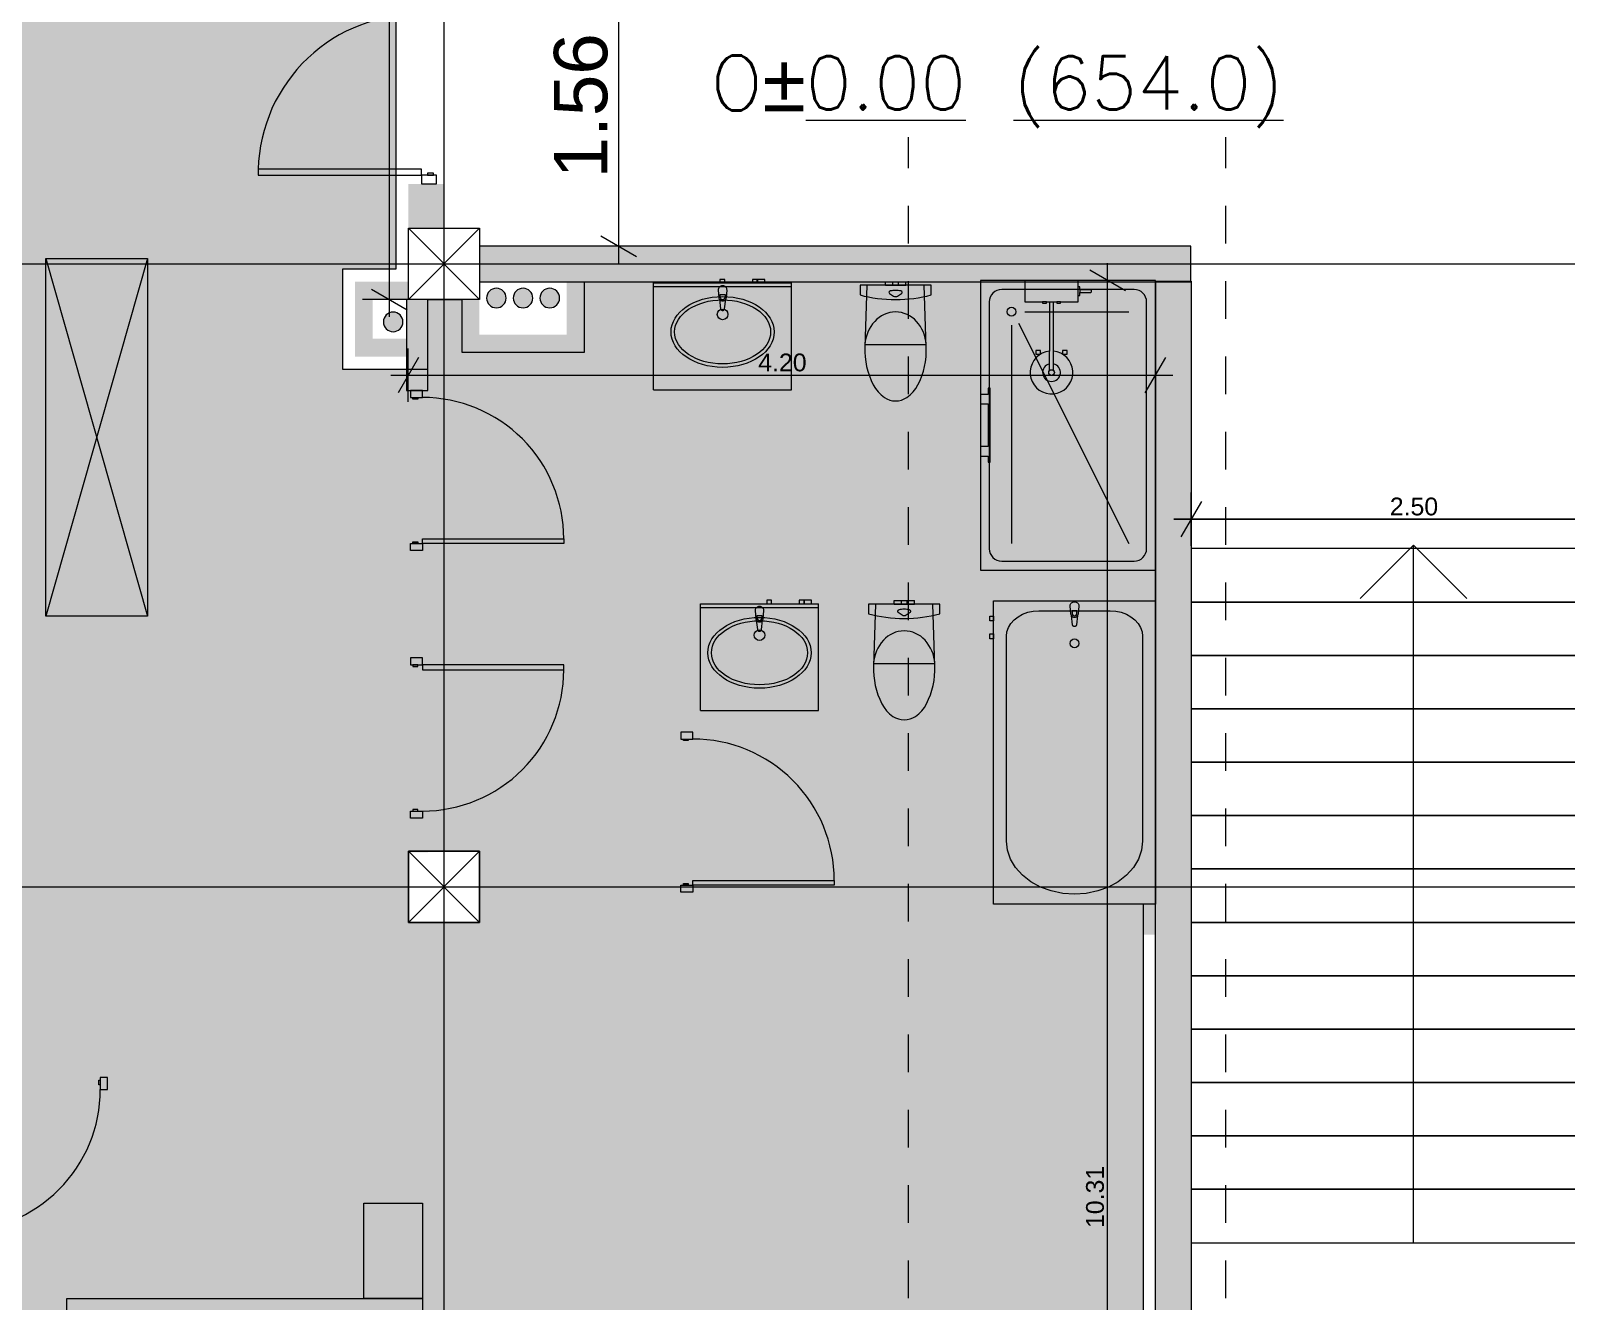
# Model space of a CAD drawing. Header units: millimetres. Extents: x 475616349 to 476941521, y 4620115302 to 4621446928.
# Drawn here: x 476502384 to 476511016, y 4620386934 to 4620394074 of the extents above; entities that cross this region are included whole.
import ezdxf

# ---------------------------------------------------------------- set-up
doc = ezdxf.new("R2010")
doc.units = ezdxf.units.MM
doc.header["$MEASUREMENT"] = 0
doc.set_wipeout_variables(frame=1)
doc.linetypes.add('Dashed', pattern=[423.333333, 211.666667, -211.666667])
doc.linetypes.add('Wipeout_Contour', pattern=[1000, 0, -1000])
for name, color, linetype, lineweight in [('2D Drafting - General_Pen_No__1_Pen_No__7', 7, 'Continuous', 0), ('2D Drafting - General_Pen_No__1_Pen_No__7_Pen_No__7', 7, 'Continuous', 0), ('2D Drafting - General_Pen_No__250_Pen_No__7_Pen_No__250', 7, 'Continuous', 0), ('2D Drafting - General_Pen_No__250_Pen_No__7_Pen_No__7', 7, 'Continuous', 0), ('2D Drafting - General_Pen_No__7_Pen_No__7_Pen_No__7', 7, 'Continuous', 0), ('Doors_Pen_No__7_Pen_No__7_Pen_No__7', 7, 'Continuous', 0), ('G-Anno-Nplt_Pen_No__151', 151, 'Continuous', 0), ('G-Anno-Nplt_Pen_No__4', 7, 'Continuous', 0), ('gegmebi_Pen_No__7_Pen_No__7', 7, 'Continuous', 0), ('New_._Pen_No__1', 1, 'Continuous', 0), ('New_0_Pen_No__7', 7, 'Continuous', 0), ('New_2D Drafting - General_Pen_No__250_Pen_No__7_Pen_No__250', 7, 'Continuous', 0), ('New_2D Drafting - General_Pen_No__250_Pen_No__7_Pen_No__7', 7, 'Continuous', 0), ('New_New_0_Pen_No__41_Pen_No__7', 7, 'Continuous', 0), ('New_New_Interior - Furniture _Pen_No__41_Pen_No__7', 7, 'Continuous', 0), ('New_shenobebi_Pen_No__1', 1, 'Continuous', 0), ('New_shenobebi_Pen_No__7', 7, 'Continuous', 0), ('shaxtebi da milebi_Pen_No__1_Pen_No__1_Pen_No__1', 1, 'Continuous', 0), ('zoma_Pen_No__4', 7, 'Continuous', 0), ('zoma_Pen_No__5_Pen_No__5', 5, 'Continuous', 0)]:
    doc.layers.add(name, color=color, linetype=linetype, lineweight=lineweight)
doc.layers.add('shaxtebi da milebi_Pen_No__5_Pen_No__5_Pen_No__252', color=7, linetype='Continuous', lineweight=0, true_color=0x666666)
doc.layers.add('zoma', color=7, linetype='Continuous')
doc.styles.add('GENERATED_STYLE_2', font='arial.ttf')
doc.dimstyles.new('GENERATED_STYLE__38', dxfattribs={"dimtxt": 300, "dimasz": 152, "dimexe": 0.18, "dimexo": 3, "dimgap": 0.09, "dimtad": 1, "dimlfac": 0.001, "dimzin": 0, "dimdsep": 46, "dimtxsty": 'GENERATED_STYLE_2', "dimblk": 'ARROWHEAD_2', "dimblk1": 'ARROWHEAD_2', "dimblk2": 'ARROWHEAD_2', "dimcen": 0.09, "dimclrd": 7, "dimclre": 7, "dimclrt": 7, "dimadec": 0, "dimazin": 0, "dimtfac": 1, "dimtdec": 4, "dimtmove": 0, "dimatfit": 3, "dimfxl": 1, "dimtolj": 1, "dimtzin": 0, "dimarcsym": 0})
doc.dimstyles.new('GENERATED_STYLE__41', dxfattribs={"dimtxt": 100, "dimasz": 152, "dimexe": 0.18, "dimexo": 3, "dimgap": 0.09, "dimtad": 1, "dimtih": 1, "dimtoh": 1, "dimlfac": 0.001, "dimzin": 0, "dimdsep": 46, "dimtxsty": 'GENERATED_STYLE_2', "dimblk": 'ARROWHEAD_2', "dimblk1": 'ARROWHEAD_2', "dimblk2": 'ARROWHEAD_2', "dimcen": 0.09, "dimclrd": 7, "dimclre": 7, "dimclrt": 7, "dimadec": 0, "dimazin": 0, "dimtfac": 1, "dimtdec": 4, "dimtmove": 0, "dimatfit": 3, "dimfxl": 1, "dimtolj": 1, "dimtzin": 0, "dimarcsym": 0})
doc.dimstyles.new('GENERATED_STYLE__43', dxfattribs={"dimtxt": 100, "dimasz": 152, "dimexe": 0.18, "dimexo": 3, "dimgap": 0.09, "dimtad": 1, "dimlfac": 0.001, "dimzin": 0, "dimdsep": 46, "dimtxsty": 'GENERATED_STYLE_2', "dimblk": 'ARROWHEAD_2', "dimblk1": 'ARROWHEAD_2', "dimblk2": 'ARROWHEAD_2', "dimcen": 0.09, "dimclrd": 7, "dimclre": 7, "dimclrt": 7, "dimadec": 0, "dimazin": 0, "dimtfac": 1, "dimtdec": 4, "dimtmove": 0, "dimatfit": 3, "dimfxl": 1, "dimtolj": 1, "dimtzin": 0, "dimarcsym": 0})

# ---------------------------------------------------------------- blocks, each defined once
blk = doc.blocks.new('*D1862', base_point=(476577134.1, 4620325125.7))
at = {"layer": 'zoma_Pen_No__4', "color": 7, "linetype": 'Continuous', "lineweight": 0, "transparency": 16777216}
for p, q in [((476505689.6, 4620394423.5), (476505689.6, 4620394521.3)), ((476505789.6, 4620394365.7), (476505589.6, 4620394481.2)), ((476505839.6, 4620394423.5), (476505539.6, 4620394423.5)), ((476505689.6, 4620392863.5), (476505689.6, 4620394423.5)), ((476505589.6, 4620392921.2), (476505789.6, 4620392805.7)), ((476505839.6, 4620392863.5), (476505539.6, 4620392863.5)), ((476505689.6, 4620392765.7), (476505689.6, 4620392863.5))]:
    blk.add_line(p, q, dxfattribs=at)
at = {"layer": 'zoma_Pen_No__4', "color": 7, "lineweight": 0, "transparency": 16777216, "insert": (476505629.6, 4620393244.4), "char_height": 300, "attachment_point": 7, "rotation": 90, "style": 'GENERATED_STYLE_2'}
blk.add_mtext('\\A1;{\\pql;\\fArial CYR|b0|i0|c204|p34;1.56}', dxfattribs=at)
blk = doc.blocks.new('ARROWHEAD_2')
at = {"color": 0, "linetype": 'Continuous', "lineweight": 0}
for p, q in [((-0.378, -0.655), (0.378, 0.655)), ((0, 0), (-1, 0))]:
    blk.add_line(p, q, dxfattribs=at)
blk = doc.blocks.new('*D1863', base_point=(476577134.1, 4620325125.7))
at = {"layer": 'zoma_Pen_No__4', "color": 7, "linetype": 'Continuous', "lineweight": 0, "transparency": 16777216}
for p, q in [((476508964.9, 4620391429.1), (476508849.4, 4620391229.1)), ((476508907.1, 4620391179.1), (476508907.1, 4620391479.1)), ((476511349.4, 4620391229.1), (476511464.9, 4620391429.1)), ((476511407.1, 4620391179.1), (476511407.1, 4620391479.1)), ((476508809.3, 4620391329.1), (476508907.1, 4620391329.1)), ((476508907.1, 4620391329.1), (476511407.1, 4620391329.1)), ((476511407.1, 4620391329.1), (476511504.9, 4620391329.1))]:
    blk.add_line(p, q, dxfattribs=at)
at = {"layer": 'zoma_Pen_No__4', "color": 7, "lineweight": 0, "transparency": 16777216, "insert": (476510024.1, 4620391349.1), "char_height": 100, "attachment_point": 7, "style": 'GENERATED_STYLE_2'}
blk.add_mtext('\\A1;{\\pql;\\fArial CYR|b0|i0|c204|p34;2.50}', dxfattribs=at)
blk = doc.blocks.new('*D1879', base_point=(476577134.1, 4620325125.7))
at = {"layer": 'zoma_Pen_No__4', "color": 7, "linetype": 'Continuous', "lineweight": 0, "transparency": 16777216}
for p, q in [((476531324.7, 4620394423.5), (476531324.7, 4620394521.3)), ((476531424.7, 4620394365.7), (476531224.7, 4620394481.2)), ((476531474.7, 4620394423.5), (476531174.7, 4620394423.5)), ((476531324.7, 4620392863.5), (476531324.7, 4620394423.5)), ((476531224.7, 4620392921.2), (476531424.7, 4620392805.7)), ((476531474.7, 4620392863.5), (476531174.7, 4620392863.5)), ((476531324.7, 4620392765.7), (476531324.7, 4620392863.5))]:
    blk.add_line(p, q, dxfattribs=at)
at = {"layer": 'zoma_Pen_No__4', "color": 7, "lineweight": 0, "transparency": 16777216, "insert": (476531264.7, 4620393244.4), "char_height": 300, "attachment_point": 7, "rotation": 90, "style": 'GENERATED_STYLE_2'}
blk.add_mtext('\\A1;{\\pql;\\fArial CYR|b0|i0|c204|p34;1.56}', dxfattribs=at)
blk = doc.blocks.new('*D1880', base_point=(476577134.1, 4620325125.7))
at = {"layer": 'zoma_Pen_No__4', "color": 7, "linetype": 'Continuous', "lineweight": 0, "transparency": 16777216}
for p, q in [((476508964.9, 4620391429.1), (476508849.4, 4620391229.1)), ((476508907.1, 4620391479.1), (476508907.1, 4620391179.1)), ((476511349.4, 4620391229.1), (476511464.9, 4620391429.1)), ((476511407.1, 4620391479.1), (476511407.1, 4620391179.1)), ((476508907.1, 4620391329.1), (476508809.3, 4620391329.1)), ((476511407.1, 4620391329.1), (476508907.1, 4620391329.1)), ((476511504.9, 4620391329.1), (476511407.1, 4620391329.1))]:
    blk.add_line(p, q, dxfattribs=at)
at = {"layer": 'zoma_Pen_No__4', "color": 7, "lineweight": 0, "transparency": 16777216, "insert": (476510024.1, 4620391349.1), "char_height": 100, "attachment_point": 7, "style": 'GENERATED_STYLE_2'}
blk.add_mtext('\\A1;{\\pql;\\fArial CYR|b0|i0|c204|p34;2.50}', dxfattribs=at)
blk = doc.blocks.new('*D1902', base_point=(476577134.1, 4620325125.7))
at = {"layer": 'zoma_Pen_No__4', "color": 7, "linetype": 'Continuous', "lineweight": 0, "transparency": 16777216}
for p, q in [((476508538.2, 4620392612.4), (476508338.2, 4620392727.9)), ((476508438.2, 4620392670.2), (476508438.2, 4620392768)), ((476508588.2, 4620392670.2), (476508288.2, 4620392670.2)), ((476508438.2, 4620382363.5), (476508438.2, 4620392670.2)), ((476508588.2, 4620382363.5), (476508288.2, 4620382363.5)), ((476508338.2, 4620382421.2), (476508538.2, 4620382305.7)), ((476508438.2, 4620382265.7), (476508438.2, 4620382363.5))]:
    blk.add_line(p, q, dxfattribs=at)
at = {"layer": 'zoma_Pen_No__4', "color": 7, "lineweight": 0, "transparency": 16777216, "insert": (476508418.2, 4620387345.9), "char_height": 100, "attachment_point": 7, "rotation": 90, "style": 'GENERATED_STYLE_2'}
blk.add_mtext('\\A1;{\\pql;\\fArial CYR|b0|i0|c204|p34;10.31}', dxfattribs=at)
blk = doc.blocks.new('*D1903', base_point=(476577134.1, 4620325125.7))
at = {"layer": 'zoma_Pen_No__4', "color": 7, "linetype": 'Continuous', "lineweight": 0, "transparency": 16777216}
for p, q in [((476504507.1, 4620391988.5), (476504507.1, 4620392288.5)), ((476508707.1, 4620391988.5), (476508707.1, 4620392288.5)), ((476504564.9, 4620392238.5), (476504449.4, 4620392038.5)), ((476508649.4, 4620392038.5), (476508764.9, 4620392238.5)), ((476504409.3, 4620392138.5), (476504507.1, 4620392138.5)), ((476504507.1, 4620392138.5), (476508707.1, 4620392138.5)), ((476508707.1, 4620392138.5), (476508804.9, 4620392138.5))]:
    blk.add_line(p, q, dxfattribs=at)
at = {"layer": 'zoma_Pen_No__4', "color": 7, "lineweight": 0, "transparency": 16777216, "insert": (476506474.1, 4620392158.5), "char_height": 100, "attachment_point": 7, "style": 'GENERATED_STYLE_2'}
blk.add_mtext('\\A1;{\\pql;\\fArial CYR|b0|i0|c204|p34;4.20}', dxfattribs=at)
blk = doc.blocks.new('*D1904', base_point=(476577134.1, 4620325125.7))
at = {"layer": 'zoma_Pen_No__4', "color": 7, "linetype": 'Continuous', "lineweight": 0, "transparency": 16777216}
for p, q in [((476504500.4, 4620399605.7), (476504300.4, 4620399721.2)), ((476504400.4, 4620399663.5), (476504400.4, 4620399761.3)), ((476504550.4, 4620399663.5), (476504250.4, 4620399663.5)), ((476504400.4, 4620392563.5), (476504400.4, 4620399663.5)), ((476504300.4, 4620392621.2), (476504500.4, 4620392505.7)), ((476504550.4, 4620392563.5), (476504250.4, 4620392563.5)), ((476504400.4, 4620392465.7), (476504400.4, 4620392563.5))]:
    blk.add_line(p, q, dxfattribs=at)
at = {"layer": 'zoma_Pen_No__4', "color": 7, "lineweight": 0, "transparency": 16777216, "insert": (476504380.4, 4620395980.4), "char_height": 100, "attachment_point": 7, "rotation": 90, "style": 'GENERATED_STYLE_2'}
blk.add_mtext('\\A1;{\\pql;\\fArial CYR|b0|i0|c204|p34;7.10}', dxfattribs=at)

msp = doc.modelspace()

# ---------------------------------------------------------------- hatches: boundary and pattern name
at = {"layer": '2D Drafting - General_Pen_No__250_Pen_No__7_Pen_No__7', "linetype": 'Continuous', "lineweight": 0}
for points in [[(476504507.131, 4620393213.476), (476504707.131, 4620393213.476), (476504707.131, 4620392963.476), (476504507.131, 4620392963.476)], [(476508906.341, 4620392663.476), (476508906.341, 4620392863.476), (476504907.131, 4620392863.476), (476504907.131, 4620392663.476)], [(476504207.131, 4620392663.476), (476504507.131, 4620392663.476), (476504507.131, 4620392563.476), (476504307.131, 4620392563.476), (476504307.131, 4620392342.646), (476504507.482, 4620392342.646), (476504507.482, 4620392563.476), (476504607.131, 4620392563.476), (476504607.131, 4620392342.646), (476504607.131, 4620392242.458), (476504207.131, 4620392242.458)], [(476504807.398, 4620392366.734), (476504807.398, 4620392563.476), (476504907.131, 4620392563.476), (476504907.131, 4620392366.734), (476505397.131, 4620392366.734), (476505397.131, 4620392666.734), (476505497.319, 4620392666.734), (476505497.319, 4620392266.734), (476504807.398, 4620392266.734)], [(476508707.131, 4620382363.476), (476508707.131, 4620392666.734), (476508907.131, 4620392666.734), (476508907.131, 4620382363.476)], [(476504617.13, 4620390549.53), (476504497.13, 4620390549.53), (476504497.13, 4620391152.538), (476504617.13, 4620391152.538)]]:
    msp.add_hatch(color=7, dxfattribs=at).paths.add_polyline_path(points)
at = {"layer": 'G-Anno-Nplt_Pen_No__151', "linetype": 'Continuous', "lineweight": 0, "true_color": 0x1f2f3f}
h = msp.add_hatch(color=169, dxfattribs=at)
h.paths.add_polyline_path([(476497807.131, 4620388623.288), (476497877.131, 4620388623.288), (476498207.131, 4620388623.288), (476498207.131, 4620389163.476), (476498007.131, 4620389163.476), (476498007.131, 4620389533.476), (476497877.131, 4620389533.476), (476497877.131, 4620391557.784), (476497877.131, 4620392493.476), (476498077.131, 4620392493.476), (476498077.131, 4620392793.476), (476498277.131, 4620392793.476), (476498277.131, 4620393473.664), (476497877.131, 4620393473.664), (476497877.131, 4620399393.476), (476498077.131, 4620399393.476), (476498077.131, 4620399593.476), (476504437.13, 4620399593.476), (476504437.13, 4620392733.476), (476504137.131, 4620392733.476), (476504137.131, 4620392172.458), (476504617.13, 4620392172.458), (476504617.13, 4620392493.476), (476504617.13, 4620392563.476), (476504807.398, 4620392563.476), (476504807.398, 4620392493.476), (476504807.398, 4620392266.734), (476505497.319, 4620392266.734), (476505497.319, 4620392663.476), (476508707.131, 4620392663.476), (476508707.131, 4620389165.316), (476508637.131, 4620389165.316), (476508637.131, 4620382633.476), (476508637.131, 4620382433.534), (476504977.131, 4620382433.534), (476504977.131, 4620382633.476), (476504777.131, 4620382633.476), (476504777.131, 4620384033.472), (476497877.131, 4620384033.472), (476497877.131, 4620387635.125), (476497807.131, 4620387635.125)])
h.paths.add_polyline_path([(476504507.131, 4620389463.476), (476504507.131, 4620389063.476), (476504907.131, 4620389063.476), (476504907.131, 4620389463.476)], flags=0)
at = {"layer": 'New_2D Drafting - General_Pen_No__250_Pen_No__7_Pen_No__7', "linetype": 'Continuous', "lineweight": 0}
for points in [[(476500730.184, 4620392913.476), (476498007.131, 4620392913.476), (476498007.131, 4620392793.476), (476503041.852, 4620392793.476), (476503041.852, 4620392913.476)], [(476502350.054, 4620390784.316), (476502350.054, 4620392793.476), (476502470.054, 4620392793.476), (476502470.054, 4620390784.316), (476502549.038, 4620390784.316), (476503045.192, 4620390784.316), (476503045.192, 4620390660.856), (476502549.038, 4620390660.856), (476501842.85, 4620390660.856), (476501842.85, 4620390550.856), (476501723.034, 4620390550.856), (476501723.034, 4620390660.856), (476501723.034, 4620390784.316)], [(476504497.13, 4620392052.538), (476504617.13, 4620392052.538), (476504617.13, 4620392563.476), (476504497.13, 4620392563.476)], [(476504607.13, 4620391043.401), (476508707.131, 4620391043.401), (476508707.131, 4620390873.401), (476504607.13, 4620390873.401)], [(476505978.671, 4620390873.401), (476506148.671, 4620390873.401), (476506148.671, 4620390133.233), (476505978.671, 4620390133.233)], [(476504497.13, 4620389456.574), (476504617.13, 4620389456.574), (476504617.13, 4620389649.53), (476504497.13, 4620389649.53)], [(476502936.926, 4620388223.075), (476502815.146, 4620388223.075), (476502815.146, 4620388103.075), (476502936.926, 4620388103.075), (476503056.926, 4620388103.075), (476503056.926, 4620389343.476), (476504507.131, 4620389343.476), (476504507.131, 4620389463.476), (476502936.926, 4620389463.476), (476502936.926, 4620389343.476)], [(476505977.12, 4620389233.233), (476506148.671, 4620389233.233), (476506148.671, 4620389165.315), (476508707.131, 4620389165.315), (476508707.131, 4620388995.315), (476506148.671, 4620388995.315), (476505977.12, 4620388995.315)], [(476504706.939, 4620389063.476), (476504586.939, 4620389063.476), (476504586.939, 4620383963.472), (476504706.939, 4620383963.472)]]:
    msp.add_hatch(color=7, dxfattribs=at).paths.add_polyline_path(points)
at = {"layer": 'shaxtebi da milebi_Pen_No__1_Pen_No__1_Pen_No__1', "linetype": 'Continuous', "lineweight": 0}
for points in [[(476505057.131, 4620392571.734, -1), (476504947.131, 4620392571.734, -1)], [(476504422.007, 4620392382.646, -1), (476504422.007, 4620392492.646, -1)]]:
    msp.add_hatch(color=1, dxfattribs=at).paths.add_polyline_path(points)
at = {"layer": 'shaxtebi da milebi_Pen_No__5_Pen_No__5_Pen_No__252', "linetype": 'Continuous', "lineweight": 0, "true_color": 0x666666}
for points in [[(476505207.131, 4620392571.734, 1), (476505097.131, 4620392571.734, 1)], [(476505357.131, 4620392571.734, 1), (476505247.131, 4620392571.734, 1)]]:
    msp.add_hatch(color=251, dxfattribs=at).paths.add_polyline_path(points)

# ---------------------------------------------------------------- linework, layer by layer
at = {"layer": '2D Drafting - General_Pen_No__1_Pen_No__7', "color": 7, "linetype": 'Continuous', "lineweight": 0}
for p, q in [((476504507.131, 4620392563.476), (476504907.131, 4620392963.476)), ((476504907.131, 4620392563.476), (476504507.131, 4620392963.476)), ((476504507.131, 4620389063.476), (476504907.131, 4620389463.476)), ((476504907.131, 4620389063.476), (476504507.131, 4620389463.476))]:
    msp.add_line(p, q, dxfattribs=at)
at = {"layer": '2D Drafting - General_Pen_No__1_Pen_No__7', "color": 7, "linetype": 'Continuous', "lineweight": 0, "flags": 128}
for points in [[(476504907.131, 4620392563.476), (476504507.131, 4620392563.476), (476504507.131, 4620392963.476), (476504907.131, 4620392963.476)], [(476504907.131, 4620389063.476), (476504507.131, 4620389063.476), (476504507.131, 4620389463.476), (476504907.131, 4620389463.476)]]:
    msp.add_lwpolyline(points, close=True, dxfattribs=at)
at = {"layer": '2D Drafting - General_Pen_No__1_Pen_No__7_Pen_No__7', "color": 7, "linetype": 'Continuous', "lineweight": 0}
msp.add_arc((476504556.099, 4620393271.198), 893.239, 88.396194, 178.396194, dxfattribs=at)
at = {"layer": '2D Drafting - General_Pen_No__250_Pen_No__7_Pen_No__250', "color": 7, "linetype": 'Continuous', "lineweight": 0, "flags": 128}
msp.add_lwpolyline([(476508707.131, 4620382363.476), (476508707.131, 4620392666.734), (476508907.131, 4620392666.734), (476508907.131, 4620382363.476)], close=True, dxfattribs=at)
at = {"layer": '2D Drafting - General_Pen_No__250_Pen_No__7_Pen_No__7', "color": 7, "linetype": 'Continuous', "lineweight": 0, "flags": 128}
msp.add_lwpolyline([(476508906.341, 4620392663.476), (476508906.341, 4620392863.476), (476504907.131, 4620392863.476), (476504907.131, 4620392663.476)], close=True, dxfattribs=at)
at = {"layer": '2D Drafting - General_Pen_No__7_Pen_No__7_Pen_No__7', "color": 7, "linetype": 'Continuous', "lineweight": 0}
for centre, start, end in [((476504586.48, 4620391218.716), 359.9985136, 90.0001951), ((476504586.48, 4620390483.352), 269.9998049, 0.0014864), ((476506106.953, 4620389299.41), 359.9985136, 90.0001951), ((476501981.322, 4620388123.61), 269.9985136, 0.0001951)]:
    msp.add_arc(centre, 794.311, start, end, dxfattribs=at)
at = {"layer": 'Doors_Pen_No__7_Pen_No__7_Pen_No__7', "color": 7, "linetype": 'Continuous', "lineweight": 0, "flags": 128}
for points in [[(476504581.099, 4620393262.865), (476504581.099, 4620393296.198), (476503663.211, 4620393296.198), (476503663.211, 4620393262.865)], [(476504665.766, 4620393213.476), (476504665.766, 4620393262.865), (476504581.099, 4620393262.865), (476504581.099, 4620393213.476)], [(476504647.766, 4620393262.865), (476504647.766, 4620393273.976), (476504614.433, 4620393273.976), (476504614.433, 4620393262.865)], [(476504518.745, 4620392052.54), (476504518.744, 4620392013.029), (476504586.477, 4620392013.027), (476504586.479, 4620392052.538)], [(476504533.144, 4620392004.14), (476504533.144, 4620392013.029), (476504559.811, 4620392013.028), (476504559.811, 4620392004.139)], [(476504518.745, 4620391152.54), (476504518.746, 4620391192.051), (476504586.479, 4620391192.049), (476504586.478, 4620391152.538)], [(476504533.146, 4620391192.051), (476504533.146, 4620391200.94), (476504559.813, 4620391200.939), (476504559.813, 4620391192.05)], [(476504586.479, 4620391192.049), (476504586.48, 4620391218.716), (476505380.791, 4620391218.695), (476505380.791, 4620391192.029)], [(476504518.745, 4620390549.528), (476504518.746, 4620390510.017), (476504586.479, 4620390510.019), (476504586.478, 4620390549.53)], [(476504533.146, 4620390510.017), (476504533.146, 4620390501.128), (476504559.813, 4620390501.129), (476504559.813, 4620390510.018)], [(476504586.479, 4620390510.019), (476504586.48, 4620390483.352), (476505380.791, 4620390483.373), (476505380.791, 4620390510.039)], [(476506039.218, 4620390133.234), (476506039.217, 4620390093.723), (476506106.95, 4620390093.722), (476506106.951, 4620390133.233)], [(476506053.617, 4620390084.834), (476506053.617, 4620390093.723), (476506080.283, 4620390093.722), (476506080.283, 4620390084.833)], [(476504518.745, 4620389649.528), (476504518.744, 4620389689.039), (476504586.477, 4620389689.041), (476504586.479, 4620389649.53)], [(476504533.144, 4620389697.928), (476504533.144, 4620389689.04), (476504559.811, 4620389689.04), (476504559.811, 4620389697.929)], [(476506039.218, 4620389233.234), (476506039.219, 4620389272.745), (476506106.952, 4620389272.744), (476506106.951, 4620389233.233)], [(476506053.619, 4620389272.745), (476506053.619, 4620389281.634), (476506080.286, 4620389281.633), (476506080.285, 4620389272.744)], [(476506106.952, 4620389272.744), (476506106.953, 4620389299.41), (476506901.264, 4620389299.39), (476506901.263, 4620389272.723)], [(476502766.746, 4620388176.946), (476502775.635, 4620388176.946), (476502775.634, 4620388150.279), (476502766.745, 4620388150.28)], [(476502815.146, 4620388191.345), (476502775.635, 4620388191.346), (476502775.633, 4620388123.613), (476502815.144, 4620388123.612)]]:
    msp.add_lwpolyline(points, close=True, dxfattribs=at)
at = {"layer": 'G-Anno-Nplt_Pen_No__4', "color": 7, "linetype": 'Continuous', "lineweight": 0, "flags": 128}
msp.add_lwpolyline([(476504437.13, 4620399593.476), (476504437.13, 4620392733.476), (476504137.131, 4620392733.476), (476504137.131, 4620392172.458), (476504617.13, 4620392172.458), (476504617.13, 4620392493.476), (476504617.13, 4620392563.476), (476504807.398, 4620392563.476), (476504807.398, 4620392493.476), (476504807.398, 4620392266.734), (476505497.319, 4620392266.734), (476505497.319, 4620392663.476), (476508707.131, 4620392663.476), (476508707.131, 4620389165.316), (476508637.131, 4620389165.316), (476508637.131, 4620382633.476), (476508637.131, 4620382433.534), (476504977.131, 4620382433.534), (476504977.131, 4620382633.476), (476504777.131, 4620382633.476), (476504777.131, 4620384033.472), (476497877.131, 4620384033.472)], dxfattribs=at)
msp.add_lwpolyline([(476504507.131, 4620389463.476), (476504507.131, 4620389063.476), (476504907.131, 4620389063.476), (476504907.131, 4620389463.476)], close=True, dxfattribs=at)
at = {"layer": 'gegmebi_Pen_No__7_Pen_No__7', "color": 7, "linetype": 'Continuous', "lineweight": 0, "flags": 128}
for points in [[(476510157.131, 4620387263.475), (476510157.131, 4620391183.475), (476509857.131, 4620390883.475)], [(476510157.131, 4620391183.475), (476510457.131, 4620390883.475)]]:
    msp.add_lwpolyline(points, dxfattribs=at)
at = {"layer": 'New_0_Pen_No__7', "color": 7, "linetype": 'Continuous', "lineweight": 0}
msp.add_lwpolyline([(476502470.054, 4620390784.316), (476502470.054, 4620392793.476), (476503041.852, 4620392793.476), (476503041.852, 4620390784.316)], close=True, dxfattribs=at)
for points in [[(476502470.054, 4620392793.476), (476503041.852, 4620390784.316)], [(476503041.852, 4620392793.476), (476502470.054, 4620390784.316)]]:
    msp.add_lwpolyline(points, dxfattribs=at)
at = {"layer": 'New_2D Drafting - General_Pen_No__250_Pen_No__7_Pen_No__250', "color": 7, "linetype": 'Continuous', "lineweight": 0, "flags": 128}
msp.add_lwpolyline([(476504497.13, 4620392052.538), (476504617.13, 4620392052.538), (476504617.13, 4620392563.476), (476504497.13, 4620392563.476)], close=True, dxfattribs=at)
at = {"layer": 'New_New_0_Pen_No__41_Pen_No__7', "color": 7, "linetype": 'Continuous', "lineweight": 0}
for p, q in [((476507189.142, 4620392663.476), (476507205.837, 4620392663.476)), ((476507189.142, 4620392643.476), (476507189.142, 4620392663.476)), ((476507189.142, 4620392643.476), (476507205.837, 4620392643.476)), ((476507205.837, 4620392663.476), (476507230.142, 4620392663.476)), ((476507205.837, 4620392643.476), (476507230.142, 4620392643.476)), ((476507230.142, 4620392663.476), (476507234.828, 4620392663.476)), ((476507230.142, 4620392643.476), (476507230.142, 4620392663.476)), ((476507230.142, 4620392643.476), (476507234.828, 4620392643.476)), ((476507234.828, 4620392663.476), (476507246.142, 4620392663.476)), ((476507234.828, 4620392643.476), (476507246.142, 4620392643.476)), ((476507246.142, 4620392663.476), (476507257.456, 4620392663.476)), ((476507246.142, 4620392643.476), (476507257.456, 4620392643.476)), ((476507257.456, 4620392663.476), (476507262.142, 4620392663.476)), ((476507257.456, 4620392643.476), (476507262.142, 4620392643.476)), ((476507262.142, 4620392643.476), (476507262.142, 4620392663.476)), ((476507262.142, 4620392663.476), (476507286.447, 4620392663.476)), ((476507262.142, 4620392643.476), (476507286.447, 4620392643.476)), ((476507286.447, 4620392663.476), (476507303.142, 4620392663.476)), ((476507286.447, 4620392643.476), (476507303.142, 4620392643.476)), ((476507303.142, 4620392643.476), (476507303.142, 4620392663.476)), ((476508587.131, 4620392620.172), (476507842.634, 4620392620.172)), ((476508272.634, 4620392585.172), (476508272.634, 4620392635.172)), ((476508282.634, 4620392618.172), (476508282.634, 4620392602.172)), ((476507212.255, 4620392597.931), (476507234.728, 4620392582.949)), ((476507217.432, 4620392611.34), (476507217.482, 4620392611.34)), ((476507257.557, 4620392582.949), (476507280.029, 4620392597.931)), ((476507772.634, 4620392550.172), (476507772.634, 4620391163.401)), ((476508093.634, 4620392550.172), (476508071.634, 4620392550.172)), ((476508110.634, 4620392550.172), (476508134.634, 4620392550.172)), ((476508173.634, 4620392550.172), (476508151.634, 4620392550.172)), ((476508657.131, 4620391163.401), (476508657.131, 4620392550.172)), ((476507972.634, 4620392495.172), (476508557.131, 4620392495.172)), ((476507897.634, 4620392420.172), (476507897.634, 4620391193.401)), ((476507936.466, 4620392431.008), (476508557.131, 4620391193.401)), ((476507074.137, 4620392310.766), (476507418.147, 4620392310.766)), ((476508110.634, 4620392163.65), (476508110.634, 4620392272.571)), ((476508134.634, 4620392163.65), (476508134.634, 4620392272.571)), ((476507842.634, 4620391093.401), (476508587.131, 4620391093.401)), ((476507237.49, 4620390871.39), (476507254.185, 4620390871.39)), ((476507237.49, 4620390851.39), (476507237.49, 4620390871.39)), ((476507237.49, 4620390851.39), (476507254.185, 4620390851.39)), ((476507254.185, 4620390871.39), (476507278.49, 4620390871.39)), ((476507254.185, 4620390851.39), (476507278.49, 4620390851.39)), ((476507260.604, 4620390805.845), (476507283.076, 4620390790.863)), ((476507265.78, 4620390819.254), (476507265.83, 4620390819.254)), ((476507278.49, 4620390871.39), (476507283.177, 4620390871.39)), ((476507278.49, 4620390851.39), (476507278.49, 4620390871.39)), ((476507278.49, 4620390851.39), (476507283.177, 4620390851.39)), ((476507283.177, 4620390871.39), (476507294.49, 4620390871.39)), ((476507283.177, 4620390851.39), (476507294.49, 4620390851.39)), ((476507294.49, 4620390871.39), (476507305.804, 4620390871.39)), ((476507294.49, 4620390851.39), (476507305.804, 4620390851.39)), ((476507305.804, 4620390871.39), (476507310.49, 4620390871.39)), ((476507305.804, 4620390851.39), (476507310.49, 4620390851.39)), ((476507305.905, 4620390790.863), (476507328.377, 4620390805.845)), ((476507310.49, 4620390851.39), (476507310.49, 4620390871.39)), ((476507310.49, 4620390871.39), (476507334.796, 4620390871.39)), ((476507310.49, 4620390851.39), (476507334.796, 4620390851.39)), ((476507334.796, 4620390871.39), (476507351.49, 4620390871.39)), ((476507334.796, 4620390851.39), (476507351.49, 4620390851.39)), ((476507351.49, 4620390851.39), (476507351.49, 4620390871.39)), ((476508238.199, 4620390814.963), (476508238.199, 4620390800.092)), ((476508265.399, 4620390814.963), (476508238.199, 4620390814.963)), ((476508265.399, 4620390800.092), (476508265.399, 4620390814.963)), ((476507122.485, 4620390518.68), (476507466.495, 4620390518.68)), ((476504256.357, 4620386949.401), (476504256.357, 4620387485.388)), ((476504256.357, 4620387485.388), (476504586.939, 4620387485.388)), ((476504586.939, 4620387485.388), (476504586.939, 4620386949.401)), ((476502586.939, 4620385456.605), (476502586.939, 4620386949.401)), ((476502586.939, 4620386949.401), (476504586.939, 4620386949.401)), ((476504586.939, 4620386949.401), (476504256.357, 4620386949.401)), ((476504586.939, 4620386949.401), (476504586.939, 4620385456.605))]:
    msp.add_line(p, q, dxfattribs=at)
at = {"layer": 'New_New_0_Pen_No__41_Pen_No__7', "color": 7, "linetype": 'Continuous', "lineweight": 0, "flags": 128}
for points in [[(476507118.607, 4620392573.622), (476507143.642, 4620392569.984), (476507168.991, 4620392567.144), (476507194.577, 4620392565.108), (476507220.32, 4620392563.885), (476507246.142, 4620392563.476), (476507271.964, 4620392563.885), (476507297.708, 4620392565.108), (476507323.293, 4620392567.144), (476507348.642, 4620392569.984), (476507373.678, 4620392573.622), (476507398.323, 4620392578.044), (476507422.502, 4620392583.239), (476507446.142, 4620392589.191), (476507446.142, 4620392643.476), (476507046.142, 4620392643.476), (476507046.142, 4620392589.191), (476507069.782, 4620392583.239), (476507093.961, 4620392578.044)], [(476507407.142, 4620392643.476), (476507085.142, 4620392643.476), (476507073.642, 4620392295.802), (476507073.454, 4620392268.422), (476507075.02, 4620392241.087), (476507078.336, 4620392213.909), (476507083.387, 4620392186.999), (476507090.152, 4620392160.468), (476507098.604, 4620392134.425), (476507108.708, 4620392108.977), (476507120.422, 4620392084.23), (476507132.8, 4620392063.804), (476507147.528, 4620392045.003), (476507164.395, 4620392028.094), (476507183.16, 4620392013.32), (476507197.64, 4620392004.937), (476507213.188, 4620391998.756), (476507229.472, 4620391994.908), (476507246.142, 4620391993.476), (476507262.813, 4620391994.908), (476507279.096, 4620391998.756), (476507294.644, 4620392004.937), (476507309.124, 4620392013.32), (476507327.889, 4620392028.094), (476507344.756, 4620392045.003), (476507359.484, 4620392063.804), (476507371.862, 4620392084.23), (476507383.577, 4620392108.977), (476507393.68, 4620392134.425), (476507402.132, 4620392160.468), (476507408.897, 4620392186.999), (476507413.948, 4620392213.909), (476507417.264, 4620392241.087), (476507418.831, 4620392268.422), (476507418.642, 4620392295.802)], [(476507722.634, 4620392670.172), (476507722.634, 4620391043.401), (476508707.131, 4620391043.401), (476508707.131, 4620392670.172)], [(476508134.634, 4620392550.172), (476508151.634, 4620392550.172), (476508151.634, 4620392543.172), (476508173.634, 4620392543.172), (476508173.634, 4620392550.172), (476508272.634, 4620392550.172), (476508272.634, 4620392585.172), (476508282.634, 4620392585.172), (476508282.634, 4620392602.172), (476508339.929, 4620392602.172), (476508341.246, 4620392602.282), (476508342.527, 4620392602.606), (476508343.737, 4620392603.137), (476508344.843, 4620392603.859), (476508345.815, 4620392604.754), (476508346.627, 4620392605.797), (476508347.256, 4620392606.959), (476508347.685, 4620392608.209), (476508347.902, 4620392609.512), (476508347.902, 4620392610.833), (476508347.685, 4620392612.136), (476508347.256, 4620392613.386), (476508346.627, 4620392614.548), (476508345.815, 4620392615.591), (476508344.843, 4620392616.486), (476508343.737, 4620392617.208), (476508342.527, 4620392617.739), (476508341.246, 4620392618.063), (476508339.929, 4620392618.172), (476508282.634, 4620392618.172), (476508282.634, 4620392635.172), (476508272.634, 4620392635.172), (476508272.634, 4620392670.172), (476507972.634, 4620392670.172), (476507972.634, 4620392550.172), (476508071.634, 4620392550.172), (476508071.634, 4620392543.172), (476508093.634, 4620392543.172), (476508093.634, 4620392550.172), (476508110.634, 4620392550.172), (476508110.634, 4620392272.571), (476508090.168, 4620392268.697), (476508070.68, 4620392261.343), (476508052.758, 4620392250.729), (476508036.941, 4620392237.177), (476508023.706, 4620392221.093), (476508013.451, 4620392202.963), (476508006.486, 4620392183.333), (476508003.02, 4620392162.794), (476508003.159, 4620392141.965), (476508006.896, 4620392121.474), (476508014.121, 4620392101.938), (476508024.616, 4620392083.945), (476508038.063, 4620392068.039), (476508054.059, 4620392054.697), (476508072.12, 4620392044.322), (476508091.704, 4620392037.227), (476508112.219, 4620392033.625), (476508133.049, 4620392033.625), (476508153.564, 4620392037.227), (476508173.148, 4620392044.322), (476508191.209, 4620392054.697), (476508207.205, 4620392068.039), (476508220.652, 4620392083.945), (476508231.147, 4620392101.938), (476508238.372, 4620392121.474), (476508242.109, 4620392141.965), (476508242.248, 4620392162.794), (476508238.782, 4620392183.333), (476508231.817, 4620392202.963), (476508221.562, 4620392221.093), (476508208.327, 4620392237.177), (476508192.51, 4620392250.729), (476508174.588, 4620392261.343), (476508155.1, 4620392268.697), (476508134.634, 4620392272.571)], [(476508034.134, 4620392256.787), (476508061.134, 4620392256.787), (476508061.134, 4620392276.787), (476508034.134, 4620392276.787)], [(476508184.134, 4620392256.787), (476508211.134, 4620392256.787), (476508211.134, 4620392276.787), (476508184.134, 4620392276.787)], [(476507777.634, 4620391648.787), (476507777.634, 4620392064.787), (476507766.634, 4620392064.787), (476507766.634, 4620392029.787), (476507722.634, 4620392029.787), (476507722.634, 4620391976.787), (476507766.634, 4620391976.787), (476507766.634, 4620391736.787), (476507722.634, 4620391736.787), (476507722.634, 4620391683.787), (476507766.634, 4620391683.787), (476507766.634, 4620391648.787)], [(476507166.955, 4620390781.536), (476507191.99, 4620390777.898), (476507217.34, 4620390775.058), (476507242.925, 4620390773.022), (476507268.668, 4620390771.799), (476507294.49, 4620390771.39), (476507320.313, 4620390771.799), (476507346.056, 4620390773.022), (476507371.641, 4620390775.058), (476507396.99, 4620390777.898), (476507422.026, 4620390781.536), (476507446.671, 4620390785.959), (476507470.851, 4620390791.154), (476507494.49, 4620390797.105), (476507494.49, 4620390851.39), (476507094.49, 4620390851.39), (476507094.49, 4620390797.105), (476507118.13, 4620390791.154), (476507142.31, 4620390785.959)], [(476507455.49, 4620390851.39), (476507133.49, 4620390851.39), (476507121.99, 4620390503.716), (476507121.802, 4620390476.337), (476507123.369, 4620390449.002), (476507126.684, 4620390421.823), (476507131.735, 4620390394.913), (476507138.5, 4620390368.382), (476507146.952, 4620390342.339), (476507157.056, 4620390316.892), (476507168.77, 4620390292.144), (476507181.148, 4620390271.719), (476507195.876, 4620390252.917), (476507212.743, 4620390236.008), (476507231.508, 4620390221.234), (476507245.989, 4620390212.851), (476507261.537, 4620390206.67), (476507277.82, 4620390202.822), (476507294.49, 4620390201.39), (476507311.161, 4620390202.822), (476507327.444, 4620390206.67), (476507342.992, 4620390212.851), (476507357.473, 4620390221.234), (476507376.238, 4620390236.008), (476507393.105, 4620390252.917), (476507407.833, 4620390271.719), (476507420.211, 4620390292.144), (476507431.925, 4620390316.892), (476507442.029, 4620390342.339), (476507450.48, 4620390368.382), (476507457.246, 4620390394.913), (476507462.297, 4620390421.823), (476507465.612, 4620390449.002), (476507467.179, 4620390476.337), (476507466.99, 4620390503.716)], [(476508707.131, 4620390871.186), (476508707.131, 4620389165.315), (476507796.467, 4620389165.315), (476507796.467, 4620390871.186)], [(476507869.32, 4620390672.167), (476507872.087, 4620390696.852), (476507880.304, 4620390720.788), (476507893.721, 4620390743.245), (476507911.931, 4620390763.543), (476507934.38, 4620390781.065), (476507960.386, 4620390795.278), (476507989.16, 4620390805.75), (476508019.826, 4620390812.164), (476508051.453, 4620390814.323), (476508452.145, 4620390814.323), (476508483.772, 4620390812.164), (476508514.438, 4620390805.75), (476508543.211, 4620390795.278), (476508569.218, 4620390781.065), (476508591.667, 4620390763.543), (476508609.876, 4620390743.245), (476508623.294, 4620390720.788), (476508631.511, 4620390696.852), (476508634.278, 4620390672.167), (476508634.278, 4620389520.705), (476508628.467, 4620389468.866), (476508611.211, 4620389418.603), (476508583.035, 4620389371.441), (476508544.795, 4620389328.815), (476508497.651, 4620389292.02), (476508443.038, 4620389262.173), (476508382.614, 4620389240.181), (476508318.215, 4620389226.713), (476508251.799, 4620389222.178), (476508185.382, 4620389226.713), (476508120.983, 4620389240.181), (476508060.559, 4620389262.173), (476508005.946, 4620389292.02), (476507958.803, 4620389328.815), (476507920.562, 4620389371.441), (476507892.386, 4620389418.603), (476507875.131, 4620389468.866), (476507869.32, 4620389520.705)], [(476508276.799, 4620390839.873), (476508272.799, 4620390797.92), (476508272.225, 4620390794.587), (476508271.125, 4620390791.388), (476508269.528, 4620390788.407), (476508262.899, 4620390735.473), (476508262.503, 4620390733.614), (476508261.798, 4620390731.848), (476508260.805, 4620390730.227), (476508259.551, 4620390728.798), (476508258.074, 4620390727.602), (476508256.415, 4620390726.673), (476508254.623, 4620390726.039), (476508252.749, 4620390725.717), (476508250.848, 4620390725.717), (476508248.975, 4620390726.039), (476508247.183, 4620390726.673), (476508245.524, 4620390727.602), (476508244.046, 4620390728.798), (476508242.793, 4620390730.227), (476508241.799, 4620390731.848), (476508241.094, 4620390733.614), (476508240.699, 4620390735.473), (476508234.069, 4620390788.407), (476508232.472, 4620390791.388), (476508231.373, 4620390794.587), (476508230.799, 4620390797.92), (476508226.799, 4620390839.873), (476508227.14, 4620390843.988), (476508228.153, 4620390847.991), (476508229.812, 4620390851.772), (476508232.07, 4620390855.228), (476508234.867, 4620390858.266), (476508238.125, 4620390860.802), (476508241.756, 4620390862.767), (476508245.662, 4620390864.108), (476508249.734, 4620390864.788), (476508253.863, 4620390864.788), (476508257.936, 4620390864.108), (476508261.841, 4620390862.767), (476508265.472, 4620390860.802), (476508268.731, 4620390858.266), (476508271.527, 4620390855.228), (476508273.786, 4620390851.772), (476508275.444, 4620390847.991), (476508276.458, 4620390843.988)], [(476507796.467, 4620390784.686), (476507796.467, 4620390757.686), (476507776.467, 4620390757.686), (476507776.467, 4620390784.686)], [(476507796.467, 4620390684.686), (476507796.467, 4620390657.686), (476507776.467, 4620390657.686), (476507776.467, 4620390684.686)]]:
    msp.add_lwpolyline(points, close=True, dxfattribs=at)
at = {"layer": 'New_New_0_Pen_No__41_Pen_No__7', "color": 7, "linetype": 'Continuous', "lineweight": 0}
for centre, radius in [((476507897.634, 4620392495.172), 25), ((476508122.634, 4620392153.172), 16), ((476508251.799, 4620390631.186), 25)]:
    msp.add_circle(centre, radius, dxfattribs=at)
for centre, radius, start, end in [((476507842.634, 4620392550.172), 70, 90, 180), ((476508587.131, 4620392550.172), 70, 0, 90), ((476507246.142, 4620392336.66), 156.816, 90, 138.4008188), ((476507246.142, 4620392336.66), 156.816, 41.5991812, 90), ((476507282.65, 4620392299.502), 208.816, 137.4269805, 176.908034), ((476507209.635, 4620392299.502), 208.816, 3.091966, 42.5730195), ((476508122.634, 4620392153.172), 50, 103.8865402, 76.1134598), ((476507842.634, 4620391163.401), 70, 180, 270), ((476508587.131, 4620391163.401), 70, 270, 0), ((476508251.799, 4620390799.82), 21.086, 212.7710257, 327.2289743), ((476508251.799, 4620390800.092), 13.6, 180, 0), ((476507330.998, 4620390507.417), 208.816, 137.4269806, 176.9080342), ((476507294.49, 4620390544.574), 156.816, 90, 138.4008188), ((476507294.49, 4620390544.574), 156.816, 41.5991812, 90), ((476507257.983, 4620390507.417), 208.816, 3.0919658, 42.5730194)]:
    msp.add_arc(centre, radius, start, end, dxfattribs=at)
for centre, major_axis, start_param, end_param in [((476507223.672, 4620392603.523), (15.036, 0), 1.99872633, 3.85021895), ((476507246.142, 4620392575.372), (69.183, 0), 1.57079633, 1.99872547), ((476507246.142, 4620392588.54), (15.034, 0), 3.85021894, 5.57455902), ((476507246.142, 4620392575.372), (69.183, 0), 1.14286722, 1.57079633), ((476507268.612, 4620392603.523), (15.036, 0), 5.57455901, 7.42605179), ((476507272.02, 4620390811.437), (15.036, 0), 1.99872628, 3.85021887), ((476507294.49, 4620390783.286), (69.183, 0), 1.57079633, 1.99872546), ((476507294.49, 4620390783.286), (69.183, 0), 1.14286723, 1.57079633), ((476507316.961, 4620390811.437), (15.036, 0), 5.57455909, 7.42605183), ((476507294.49, 4620390796.454), (15.034, 0), 3.85021894, 5.57455902)]:
    msp.add_ellipse(centre, major_axis=major_axis, ratio=0.57142857, start_param=start_param, end_param=end_param, dxfattribs=at)
at = {"layer": 'New_New_Interior - Furniture _Pen_No__41_Pen_No__7', "color": 7, "linetype": 'Continuous', "lineweight": 0}
for p, q in [((476505885.764, 4620392656.37), (476506661.698, 4620392656.37)), ((476505885.764, 4620392056.37), (476505885.764, 4620392656.37)), ((476505885.764, 4620392636.37), (476506661.698, 4620392636.37)), ((476506661.698, 4620392056.37), (476506661.698, 4620392656.37)), ((476506260.131, 4620392576.589), (476506260.131, 4620392591.46)), ((476506260.131, 4620392591.46), (476506287.331, 4620392591.46)), ((476506287.331, 4620392591.46), (476506287.331, 4620392576.589)), ((476505885.764, 4620392056.37), (476506661.698, 4620392056.37)), ((476506148.671, 4620390853.401), (476506813.369, 4620390853.401)), ((476506148.671, 4620390253.401), (476506148.671, 4620390853.401)), ((476506148.671, 4620390833.401), (476506813.369, 4620390833.401)), ((476506813.369, 4620390253.401), (476506813.369, 4620390853.401)), ((476506467.42, 4620390773.62), (476506467.42, 4620390788.491)), ((476506467.42, 4620390788.491), (476506494.62, 4620390788.491)), ((476506494.62, 4620390788.491), (476506494.62, 4620390773.62)), ((476506148.671, 4620390253.401), (476506813.369, 4620390253.401))]:
    msp.add_line(p, q, dxfattribs=at)
at = {"layer": 'New_New_Interior - Furniture _Pen_No__41_Pen_No__7', "color": 7, "linetype": 'Continuous', "lineweight": 0, "flags": 128}
for points in [[(476506248.731, 4620392616.37), (476506252.731, 4620392574.418), (476506253.305, 4620392571.084), (476506254.404, 4620392567.886), (476506256.001, 4620392564.904), (476506262.631, 4620392511.97), (476506263.027, 4620392510.111), (476506263.731, 4620392508.345), (476506264.725, 4620392506.725), (476506265.979, 4620392505.296), (476506267.456, 4620392504.099), (476506269.115, 4620392503.171), (476506270.907, 4620392502.536), (476506272.78, 4620392502.214), (476506274.682, 4620392502.214), (476506276.555, 4620392502.536), (476506278.347, 4620392503.171), (476506280.006, 4620392504.099), (476506281.483, 4620392505.296), (476506282.737, 4620392506.725), (476506283.731, 4620392508.345), (476506284.435, 4620392510.111), (476506284.831, 4620392511.97), (476506291.461, 4620392564.904), (476506293.058, 4620392567.886), (476506294.157, 4620392571.084), (476506294.731, 4620392574.418), (476506298.731, 4620392616.37), (476506298.39, 4620392620.485), (476506297.376, 4620392624.488), (476506295.718, 4620392628.269), (476506293.46, 4620392631.726), (476506290.663, 4620392634.763), (476506287.405, 4620392637.3), (476506283.773, 4620392639.265), (476506279.868, 4620392640.605), (476506275.795, 4620392641.285), (476506271.667, 4620392641.285), (476506267.594, 4620392640.605), (476506263.689, 4620392639.265), (476506260.057, 4620392637.3), (476506256.799, 4620392634.763), (476506254.002, 4620392631.726), (476506251.744, 4620392628.269), (476506250.086, 4620392624.488), (476506249.072, 4620392620.485)], [(476506258.751, 4620392656.37), (476506285.751, 4620392656.37), (476506285.751, 4620392676.37), (476506258.751, 4620392676.37)], [(476506441.723, 4620392656.37), (476506468.723, 4620392656.37), (476506468.723, 4620392676.37), (476506441.723, 4620392676.37)], [(476506469.278, 4620392656.37), (476506511.278, 4620392656.37), (476506511.278, 4620392676.37), (476506469.278, 4620392676.37)], [(476506456.02, 4620390813.401), (476506460.02, 4620390771.448), (476506460.594, 4620390768.115), (476506461.693, 4620390764.917), (476506463.29, 4620390761.935), (476506469.92, 4620390709.001), (476506470.316, 4620390707.142), (476506471.02, 4620390705.376), (476506472.014, 4620390703.756), (476506473.268, 4620390702.327), (476506474.745, 4620390701.13), (476506476.404, 4620390700.202), (476506478.196, 4620390699.567), (476506480.069, 4620390699.245), (476506481.97, 4620390699.245), (476506483.844, 4620390699.567), (476506485.636, 4620390700.202), (476506487.295, 4620390701.13), (476506488.772, 4620390702.327), (476506490.026, 4620390703.756), (476506491.019, 4620390705.376), (476506491.724, 4620390707.142), (476506492.12, 4620390709.001), (476506498.75, 4620390761.935), (476506500.346, 4620390764.917), (476506501.446, 4620390768.115), (476506502.02, 4620390771.448), (476506506.02, 4620390813.401), (476506505.679, 4620390817.516), (476506504.665, 4620390821.519), (476506503.007, 4620390825.3), (476506500.748, 4620390828.757), (476506497.952, 4620390831.794), (476506494.694, 4620390834.33), (476506491.062, 4620390836.296), (476506487.157, 4620390837.636), (476506483.084, 4620390838.316), (476506478.955, 4620390838.316), (476506474.883, 4620390837.636), (476506470.978, 4620390836.296), (476506467.346, 4620390834.33), (476506464.088, 4620390831.794), (476506461.291, 4620390828.757), (476506459.033, 4620390825.3), (476506457.375, 4620390821.519), (476506456.361, 4620390817.516)], [(476506521.658, 4620390853.401), (476506548.658, 4620390853.401), (476506548.658, 4620390873.401), (476506521.658, 4620390873.401)], [(476506704.63, 4620390853.401), (476506731.63, 4620390853.401), (476506731.63, 4620390873.401), (476506704.63, 4620390873.401)], [(476506732.185, 4620390853.401), (476506774.185, 4620390853.401), (476506774.185, 4620390873.401), (476506732.185, 4620390873.401)]]:
    msp.add_lwpolyline(points, close=True, dxfattribs=at)
at = {"layer": 'New_New_Interior - Furniture _Pen_No__41_Pen_No__7', "color": 7, "linetype": 'Continuous', "lineweight": 0}
for centre in [(476506273.731, 4620392480.191), (476506481.02, 4620390677.222)]:
    msp.add_circle(centre, 30, dxfattribs=at)
for centre, radius, start, end in [((476506273.731, 4620392576.317), 21.086, 212.7710257, 327.2289743), ((476506273.731, 4620392576.589), 13.6, 180, 0), ((476506481.02, 4620390773.348), 21.086, 212.7710257, 327.2289743), ((476506481.02, 4620390773.62), 13.6, 180, 0)]:
    msp.add_arc(centre, radius, start, end, dxfattribs=at)
for centre, major_axis, ratio in [((476506273.731, 4620392381.37), (290, 0), 0.68666667), ((476506273.731, 4620392381.37), (270, 0), 0.66666667), ((476506481.02, 4620390578.401), (290, 0), 0.68666667), ((476506481.02, 4620390578.401), (270, 0), 0.66666667)]:
    msp.add_ellipse(centre, major_axis=major_axis, ratio=ratio, dxfattribs=at)
at = {"layer": 'New_shenobebi_Pen_No__1', "color": 1, "linetype": 'Dashed', "lineweight": 0}
for points in [[(476507318.251, 4620379331.846), (476507318.251, 4620398623.503), (476505719.779, 4620398623.503), (476505719.779, 4620404160.713)], [(476509103.369, 4620379331.846), (476509103.369, 4620404160.713)]]:
    msp.add_lwpolyline(points, dxfattribs=at)
at = {"layer": 'New_shenobebi_Pen_No__7', "color": 7, "linetype": 'Continuous', "lineweight": 0}
for points in [[(476511407.131, 4620391163.476), (476508907.131, 4620391163.476), (476508907.131, 4620390863.476), (476511407.131, 4620390863.476)], [(476511407.131, 4620390863.476), (476508907.131, 4620390863.476), (476508907.131, 4620390563.476), (476511407.131, 4620390563.476)], [(476511407.131, 4620390563.476), (476508907.131, 4620390563.476), (476508907.131, 4620390263.476), (476511407.131, 4620390263.476)], [(476511407.131, 4620390263.476), (476508907.131, 4620390263.476), (476508907.131, 4620389963.476), (476511407.131, 4620389963.476)], [(476511407.131, 4620389963.476), (476508907.131, 4620389963.476), (476508907.131, 4620389663.476), (476511407.131, 4620389663.476)], [(476511407.131, 4620389663.476), (476508907.131, 4620389663.476), (476508907.131, 4620389363.476), (476511407.131, 4620389363.476)], [(476511407.131, 4620389363.476), (476508907.131, 4620389363.476), (476508907.131, 4620389063.476), (476511407.131, 4620389063.476)], [(476511407.131, 4620389063.476), (476508907.131, 4620389063.476), (476508907.131, 4620388763.476), (476511407.131, 4620388763.476)], [(476511407.131, 4620388763.476), (476508907.131, 4620388763.476), (476508907.131, 4620388463.476), (476511407.131, 4620388463.476)], [(476511407.131, 4620388463.476), (476508907.131, 4620388463.476), (476508907.131, 4620388163.476), (476511407.131, 4620388163.476)], [(476511407.131, 4620388163.476), (476508907.131, 4620388163.476), (476508907.131, 4620387863.475), (476511407.131, 4620387863.475)], [(476511407.131, 4620387863.475), (476508907.131, 4620387863.475), (476508907.131, 4620387563.475), (476511407.131, 4620387563.475)], [(476511407.131, 4620387563.475), (476508907.131, 4620387563.475), (476508907.131, 4620387263.475), (476511407.131, 4620387263.475)]]:
    msp.add_lwpolyline(points, close=True, dxfattribs=at)
at = {"layer": 'shaxtebi da milebi_Pen_No__1_Pen_No__1_Pen_No__1', "color": 1, "linetype": 'Continuous', "lineweight": 0, "flags": 128}
for points in [[(476505057.131, 4620392571.734, 1), (476504947.131, 4620392571.734, 1)], [(476504422.007, 4620392382.646, 1), (476504422.007, 4620392492.646, 1)]]:
    msp.add_lwpolyline(points, format="xyb", close=True, dxfattribs=at)
at = {"layer": 'shaxtebi da milebi_Pen_No__5_Pen_No__5_Pen_No__252', "color": 251, "linetype": 'Continuous', "lineweight": 0, "true_color": 0x666666, "flags": 128}
for points in [[(476505207.131, 4620392571.734, 1), (476505097.131, 4620392571.734, 1)], [(476505357.131, 4620392571.734, 1), (476505247.131, 4620392571.734, 1)]]:
    msp.add_lwpolyline(points, format="xyb", close=True, dxfattribs=at)
at = {"layer": 'zoma_Pen_No__5_Pen_No__5', "color": 5, "linetype": 'Continuous', "lineweight": 0}
for p, q in [((476504707.131, 4620403989.287), (476504707.131, 4620380413.92)), ((476493726.58, 4620392763.476), (476543612.961, 4620392763.476)), ((476493726.58, 4620392763.476), (476543612.961, 4620392763.476)), ((476493726.58, 4620389263.476), (476543612.961, 4620389263.476)), ((476493726.58, 4620389263.476), (476543612.961, 4620389263.476))]:
    msp.add_line(p, q, dxfattribs=at)

# ---------------------------------------------------------------- dimensions: what is measured, and where the dimension line sits
at = {"layer": 'zoma', "color": 7, "linetype": 'Continuous', "lineweight": 0}
for base, p1, p2, dimstyle, picture, middle in [((476504400.448, 4620399663.476), (476504507.131, 4620392563.476), (476504507.131, 4620399663.476), 'GENERATED_STYLE__43', '*D1904', (476504330.448, 4620396110.33)), ((476505689.609, 4620394423.476), (476504907.131, 4620392863.476), (476504707.131, 4620394423.476), 'GENERATED_STYLE__38', '*D1862', (476505479.609, 4620393634.037)), ((476531324.653, 4620394423.476), (476504907.131, 4620392863.476), (476504707.131, 4620394423.476), 'GENERATED_STYLE__38', '*D1879', (476531114.653, 4620393634.037)), ((476508438.236, 4620392670.172), (476508707.131, 4620382363.476), (476508707.131, 4620392670.172), 'GENERATED_STYLE__43', '*D1902', (476508368.236, 4620387513.853))]:
    dim = msp.add_linear_dim(base=base, p1=p1, p2=p2, angle=90, dimstyle=dimstyle, dxfattribs=at)
    dim.commit()
    dim.dimension.update_dxf_attribs({"geometry": picture, "text_midpoint": middle, "dimtype": 160, "text_rotation": 90})
for base, p1, p2, picture, middle in [((476508707.131, 4620392138.513), (476504507.131, 4620392563.476), (476508707.131, 4620392670.172), '*D1903', (476506603.984, 4620392208.513)), ((476511407.131, 4620391329.094), (476508907.131, 4620391163.476), (476511407.131, 4620391163.476), '*D1863', (476510153.984, 4620391399.094))]:
    dim = msp.add_linear_dim(base=base, p1=p1, p2=p2, dimstyle='GENERATED_STYLE__41', dxfattribs=at)
    dim.commit()
    dim.dimension.update_dxf_attribs({"geometry": picture, "text_midpoint": middle, "dimtype": 160})
dim = msp.add_linear_dim(base=(476508907.131, 4620391329.094), p1=(476511407.131, 4620391163.476), p2=(476508907.131, 4620391163.476), angle=180, dimstyle='GENERATED_STYLE__41', dxfattribs=at)
dim.commit()
dim.dimension.update_dxf_attribs({"geometry": '*D1880', "text_midpoint": (476510153.984, 4620391399.094), "dimtype": 160})

# ---------------------------------------------------------------- next in the draw order: wipeouts: each hides what was drawn before it
at = {"color": 1, "linetype": 'Wipeout_Contour', "lineweight": 0, "ltscale": 18579600879.47411}
msp.add_wipeout([(476506395.742, 4620394012.383), (476509236.741, 4620394012.383), (476509236.741, 4620393476.483), (476506395.742, 4620393476.483)], dxfattribs=at).dxf.layer = 'New_._Pen_No__1'

# ---------------------------------------------------------------- next in the draw order: texts
at = {"layer": 'New_._Pen_No__1', "color": 1, "linetype": 'Continuous', "lineweight": 0, "insert": (476507816.241, 4620393939.719), "char_height": 308.823529, "attachment_point": 2}
msp.add_mtext('\\A1;{\\pqc;\\Ftxt.shx;O\\fArial|b0|i0|c0|p34;\\H1.029412x;±\\Ftxt.shx;\\L\\H0.943673x;\\L0.00 (654.\\Ftxt.shx;0\\Ftxt.shx;)}', dxfattribs=at)

doc.saveas('drawing.dxf')
